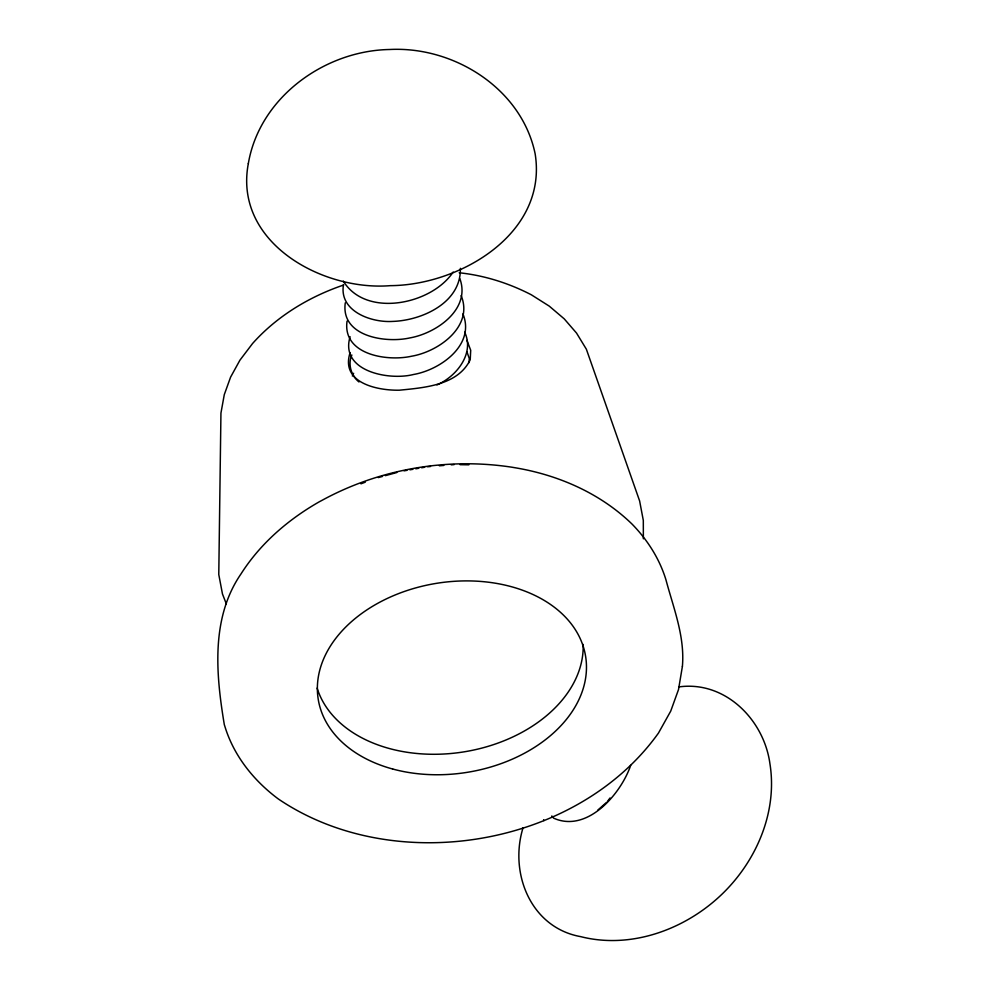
<?xml version="1.0" encoding="UTF-8"?>
<svg xmlns="http://www.w3.org/2000/svg" width="990" height="990" viewBox="0 0 990 990"><rect width="100%" height="100%" fill="white"/><g stroke="black" fill="none" stroke-linecap="round" stroke-linejoin="round"><path stroke-width="1.49" d="M460.362 268.315C461.315 302.544 422.235 320.463 392.622 321.416C371.151 322.802 338.778 311.157 343.505 284.563M469.149 362.575L469.26 358.38L466.921 351.784M345.275 302.853C340.523 336.575 385.568 343.382 409.835 337.924C436.392 333.246 471.079 309.226 459.843 278.598M347.045 321.144C342.293 354.865 387.338 361.672 411.605 356.214C438.632 351.623 473.839 326.49 461.142 295.577M523.067 827.739C509.009 873.019 530.652 927.642 580.647 936.627C627.808 948.655 678.472 931.862 714.693 900.801C753.538 867.624 778.202 815.079 769.911 763.612C763.934 719.705 725.101 680.39 678.657 686.936M350.114 352.613C340.176 383.006 377.425 390.642 399.44 390.196C424.215 387.684 457.912 385.37 470.225 359.729L470.708 350.299L466.946 340.399M630.692 765.344C620.891 794.005 587.28 833.209 553.695 818.185L551.801 815.97M350.089 336.711C339.607 371.386 389.033 380.742 413.375 374.517C440.401 369.914 475.608 344.792 462.912 313.867M351.858 355.002C347.589 364.184 351.215 375.73 358.974 381.967M352.353 376.027L353.628 373.292M607.316 801.64L610.026 797.965M453.135 272.04C431.739 304.487 365.941 318.297 343.332 281.086M606.313 802.618L597.873 810.03M436.937 384.937C456.291 376.596 474.829 353.739 464.694 332.17M343.592 285.033C309.115 296.752 276.915 316.206 252.574 343.505L239.939 360.162L230.583 377.153L224.285 394.639L220.943 413.078L218.778 574.522L222.465 593.975L226.376 604.024M360.929 483.825L365.261 482.192M378.254 477.588L382.536 476.425M385.395 475.646L396.829 472.527M404.056 470.844L406.989 470.337M409.922 469.817L412.855 469.31M415.8 468.79L418.733 468.282M421.666 467.775L424.599 467.255M427.532 466.748L430.489 466.5M439.374 465.795L443.817 465.436M451.217 464.842L454.187 464.595M460.053 464.681L468.864 464.805M459.199 272.77C484.37 275.406 508.885 283.177 531.333 294.797L549.227 306.108L564.213 318.842L576.527 333.073L586.365 349.21L639.627 500.965L643.314 520.431L643.364 538.82M543.621 819.72L543.869 820.623M583.147 644.428A135.395 95.733 -9.1 0 1 464.52 751.769A135.395 95.733 -9.1 0 1 317.134 688.1M682.407 666.332L678.509 689.572L670.725 711.117L658.486 733.033C576.898 847.18 394.626 877.338 278.908 799.363L277.955 798.695C253.527 780.417 233.652 755.556 224.779 726.078L224.322 724.692C215.993 674.685 210.635 618.02 241.04 573.854C260.407 543.436 288.3 519.416 319.473 501.683L321.96 500.371C379.393 468.963 447.121 457.318 511.781 467.193L514.33 467.627C557.865 474.767 600.101 493.07 631.991 524.032C647.386 539.76 659.427 558.595 665.923 579.707C673.485 608.07 684.969 636.409 682.407 666.332M248.329 163.548C233.405 242.401 322.146 291.233 390.345 285.652C459.867 285.244 548.027 233.541 535.132 153.747C521.643 88.605 453.964 46.097 389.614 49.5C324.448 50.651 259.553 97.49 248.329 163.548M392.659 769.007A135.395 95.733 -9.1 0 0 586.167 660.726A135.395 95.733 -9.1 0 0 376.955 603.751A135.395 95.733 -9.1 0 0 392.659 769.007"/></g></svg>
